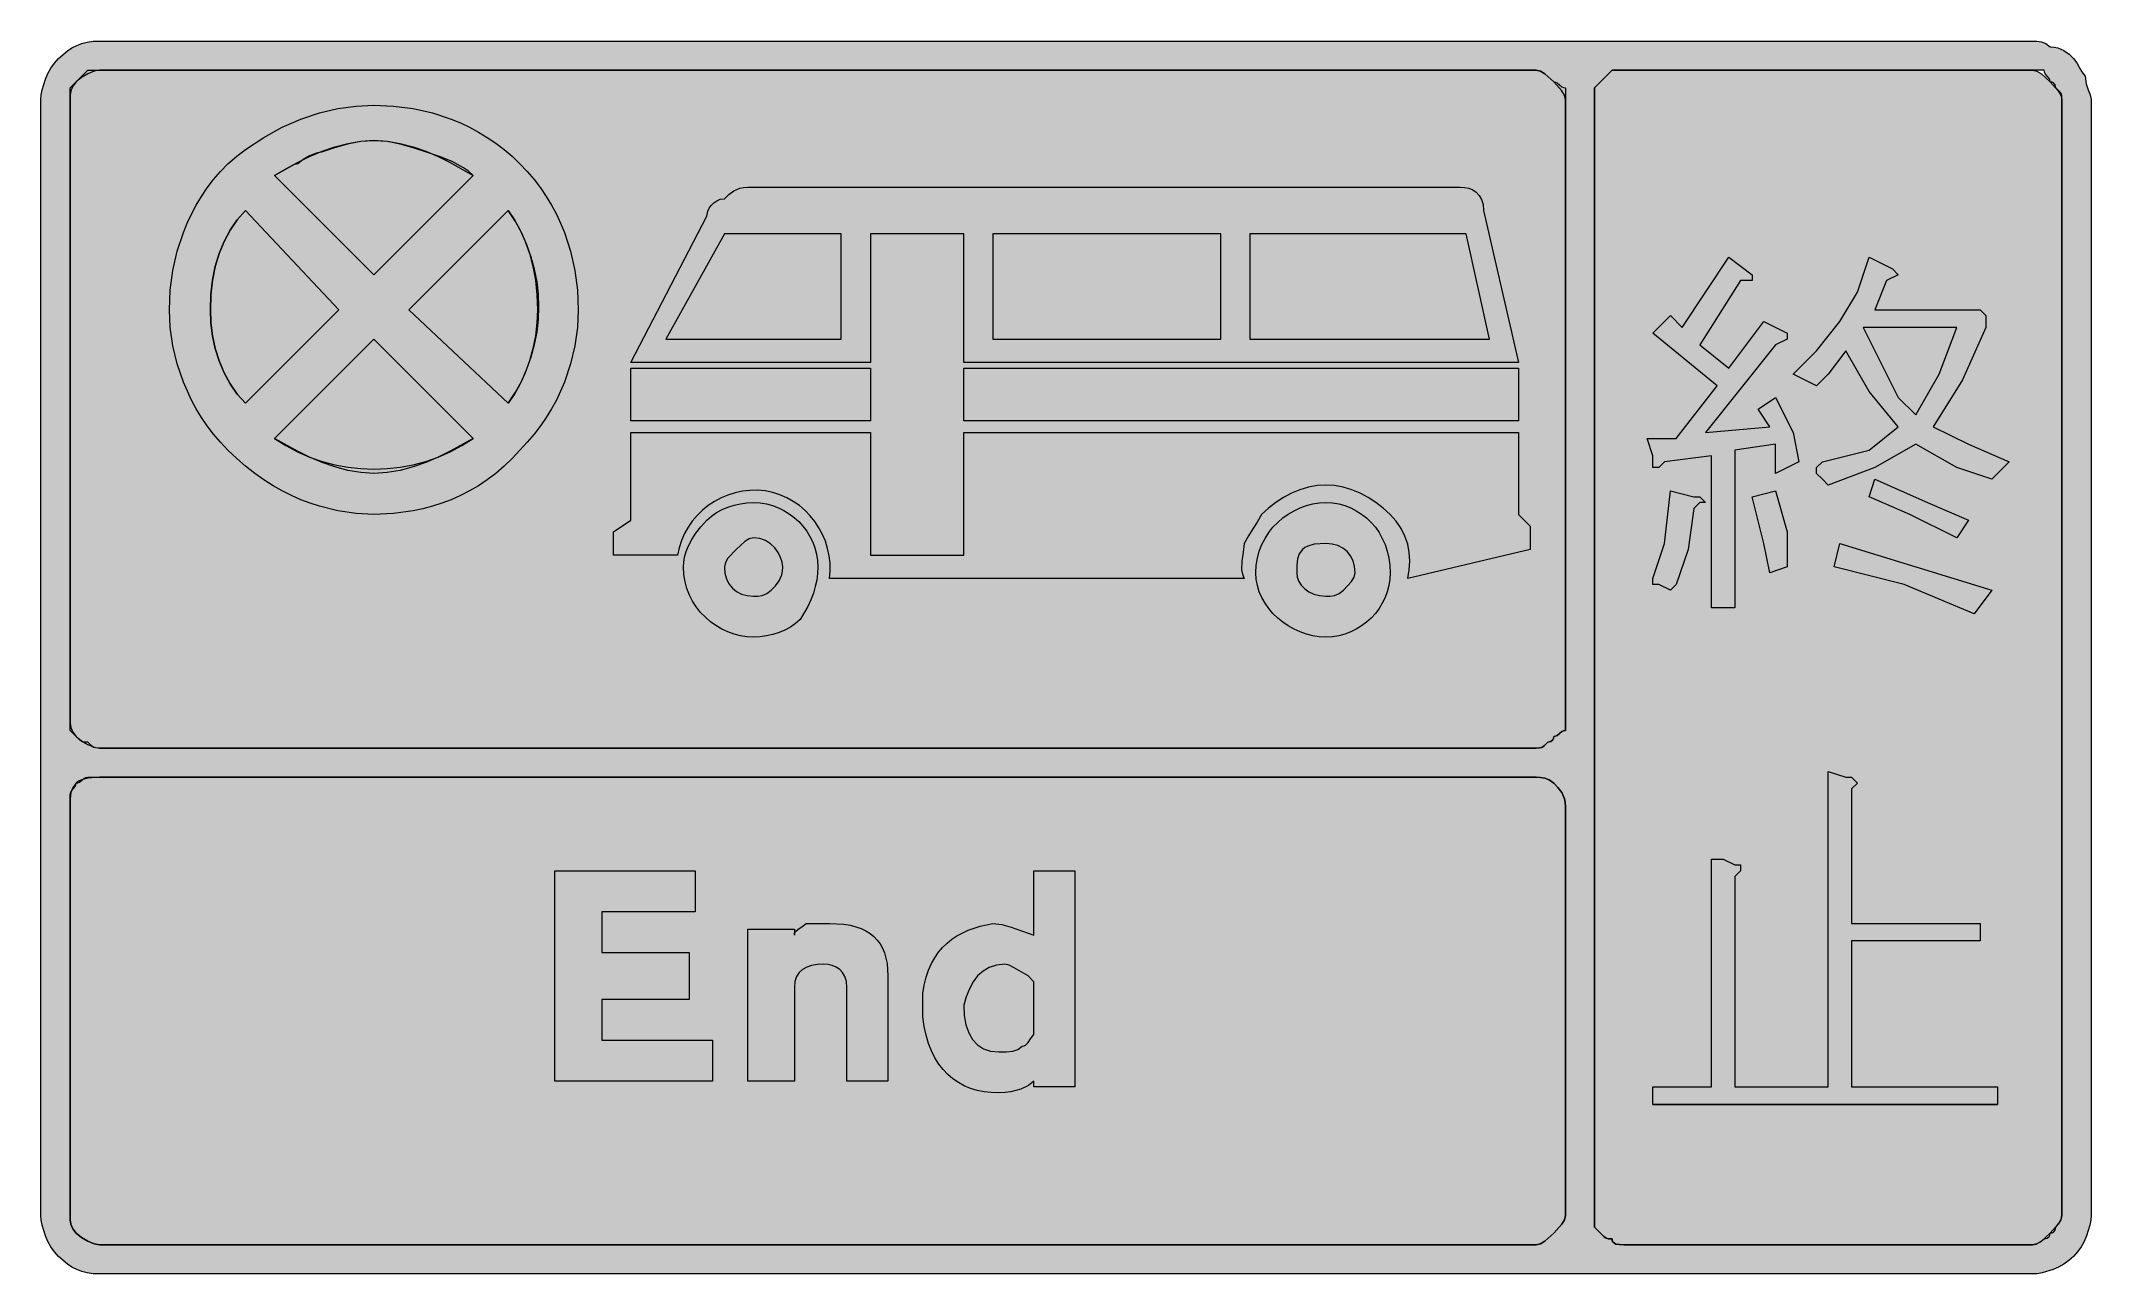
# Model space of a CAD drawing. Header units: metres. Extents: x 74 to 495, y 9 to 262.
import ezdxf

# ---------------------------------------------------------------- set-up
doc = ezdxf.new("R2010")
doc.units = ezdxf.units.M
for name, color, linetype, true_color in [('FILL_BLACK_000000', 7, 'Continuous', 0x000000), ('FILL_PINK_E1E1E1', 7, 'Continuous', 0xe1e1e1), ('FILL_WHITE_FFFFFF', 7, 'Continuous', 0xffffff), ('FILL_YELLOW_FFFF00', 7, 'Continuous', 0xffff00), ('STROKE_BLACK_000000', 7, 'Continuous', 0x000000)]:
    doc.layers.add(name, color=color, linetype=linetype, true_color=true_color)

msp = doc.modelspace()

# ---------------------------------------------------------------- hatches: boundary and pattern name
at = {"layer": 'FILL_BLACK_000000', "true_color": 0x000000}
h = msp.add_hatch(color=7, dxfattribs=at)
h.dxf.hatch_style = 1
h.paths.add_polyline_path([(81.24, 10.02), (80.25, 10.53), (79.31, 11.14), (77.49, 12.72), (76.65, 13.67), (75.92, 14.71), (75.3, 15.8), (74.79, 16.92), (74.11, 19.13), (73.95, 20.17), (73.89, 21.12), (73.89, 250.32), (73.95, 251.27), (74.11, 252.31), (74.79, 254.52), (75.3, 255.64), (75.92, 256.73), (76.65, 257.77), (77.49, 258.72), (79.31, 260.29), (80.25, 260.91), (81.24, 261.42), (82.28, 261.81), (83.4, 262.09), (84.59, 262.26), (85.89, 262.32), (483.09, 262.32), (483.99, 262.3), (484.89, 262.17), (485.79, 261.81), (486.69, 261.12), (487.54, 261.07), (488.28, 260.91), (489.54, 260.37), (490.57, 259.6), (491.49, 258.72), (492.2, 257.82), (492.69, 256.92), (493.18, 256.02), (493.89, 255.12), (494.08, 253.53), (494.49, 252.27), (494.9, 251.24), (495.09, 250.32), (495.09, 21.12), (495.03, 20.17), (494.87, 19.13), (494.19, 16.92), (493.68, 15.8), (493.06, 14.71), (492.33, 13.67), (491.49, 12.72), (490.54, 11.88), (489.5, 11.14), (488.41, 10.53), (487.29, 10.02), (485.08, 9.34), (484.04, 9.18), (483.09, 9.12), (85.89, 9.12), (84.59, 9.18), (83.4, 9.34), (82.28, 9.63), (81.24, 10.02)])
h.paths.add_polyline_path([(382.78, 117.63), (383.49, 118.32), (384.09, 118.47), (384.5, 118.83), (384.64, 119.12), (384.69, 119.52), (385.09, 119.57), (385.4, 119.71), (385.89, 120.12), (386.38, 120.53), (386.69, 120.67), (387.09, 120.72), (387.09, 123.12), (387.09, 250.32), (386.88, 251.22), (386.34, 252.12), (384.69, 253.92), (382.89, 255.57), (381.99, 256.11), (381.09, 256.32), (85.89, 256.32), (84.8, 256.11), (83.49, 255.57), (82.18, 254.8), (81.09, 253.92), (80.4, 253.02), (80.04, 252.12), (79.91, 251.22), (79.89, 250.32), (79.89, 123.12), (79.91, 122.22), (80.04, 121.32), (80.4, 120.42), (81.09, 119.52), (82.18, 118.64), (83.49, 117.87), (84.8, 117.33), (85.89, 117.12), (381.09, 117.12), (381.8, 117.14), (382.29, 117.27), (382.78, 117.63)], flags=16)
h.paths.add_polyline_path([(394.29, 17.52), (395, 16.83), (395.49, 16.47), (395.98, 16.34), (396.69, 16.32), (396.74, 15.92), (396.9, 15.63), (397.44, 15.27), (398.21, 15.14), (399.09, 15.12), (483.09, 15.12), (483.84, 15.27), (484.61, 15.63), (485.49, 16.32), (486.09, 16.47), (486.5, 16.83), (486.64, 17.12), (486.69, 17.52), (487.09, 17.57), (487.38, 17.71), (487.74, 18.12), (487.89, 18.72), (488.58, 19.6), (488.94, 20.37), (489.09, 21.12), (489.09, 250.32), (489.07, 251.03), (488.94, 251.52), (488.58, 252.01), (487.89, 252.72), (487.74, 253.32), (487.38, 253.73), (487.09, 253.87), (486.69, 253.92), (486.64, 254.32), (486.5, 254.63), (486.09, 255.12), (485.68, 255.61), (485.54, 255.92), (485.49, 256.32), (483.09, 256.32), (399.09, 256.32), (396.69, 256.32), (394.29, 253.92), (393.09, 252.72), (393.09, 250.32), (393.09, 21.12), (393.09, 18.72), (394.29, 17.52)], flags=16)
h.paths.add_polyline_path([(82.18, 110.61), (81.59, 110.32), (81.09, 109.92), (80.4, 109), (80.04, 107.97), (79.91, 106.71), (79.89, 105.12), (79.89, 21.12), (79.91, 20.22), (80.04, 19.32), (80.4, 18.42), (81.09, 17.52), (82.18, 16.64), (83.49, 15.87), (84.8, 15.33), (85.89, 15.12), (381.09, 15.12), (381.99, 15.33), (382.89, 15.87), (384.69, 17.52), (386.34, 19.32), (386.88, 20.22), (387.09, 21.12), (387.09, 105.12), (387.04, 105.97), (386.88, 106.71), (386.34, 107.97), (385.57, 109), (384.69, 109.92), (383.79, 110.61), (382.89, 110.97), (381.99, 111.1), (381.09, 111.12), (85.89, 111.12), (83.49, 110.97), (82.18, 110.61)], flags=16)
h = msp.add_hatch(color=7, dxfattribs=at)
h.dxf.hatch_style = 1
h.paths.add_polyline_path([(179.78, 188.59), (178.8, 186.79), (177.71, 185.01), (176.52, 183.27), (175.22, 181.58), (173.81, 179.92), (172.29, 178.32), (170.69, 176.59), (169.03, 175), (167.33, 173.54), (165.58, 172.21), (163.79, 171), (161.95, 169.92), (160.09, 168.96), (158.19, 168.12), (156.26, 167.39), (154.31, 166.77), (152.34, 166.25), (150.35, 165.83), (146.34, 165.29), (142.29, 165.12), (138.64, 165.29), (134.9, 165.83), (131.11, 166.77), (129.2, 167.39), (127.29, 168.12), (125.38, 168.96), (123.47, 169.92), (121.57, 171), (119.68, 172.21), (117.8, 173.54), (115.94, 175), (114.1, 176.59), (112.29, 178.32), (110.77, 179.92), (109.36, 181.58), (108.06, 183.27), (106.87, 185.01), (105.78, 186.79), (104.8, 188.59), (103.14, 192.27), (101.87, 196), (100.98, 199.75), (100.46, 203.47), (100.29, 207.12), (100.46, 211.17), (100.98, 215.18), (101.87, 219.14), (103.14, 223.02), (103.92, 224.92), (104.8, 226.78), (105.78, 228.62), (106.87, 230.41), (108.06, 232.16), (109.36, 233.86), (110.77, 235.52), (112.29, 237.12), (114.1, 238.64), (115.94, 240.05), (119.68, 242.54), (123.47, 244.61), (127.29, 246.27), (131.11, 247.54), (134.9, 248.43), (138.64, 248.95), (142.29, 249.12), (146.34, 248.95), (150.35, 248.43), (154.31, 247.54), (158.19, 246.27), (160.09, 245.49), (161.95, 244.61), (163.79, 243.63), (165.58, 242.54), (167.33, 241.35), (169.03, 240.05), (170.69, 238.64), (172.29, 237.12), (173.81, 235.52), (175.22, 233.86), (176.52, 232.16), (177.71, 230.41), (178.8, 228.62), (179.78, 226.78), (180.66, 224.92), (181.44, 223.02), (182.71, 219.14), (183.6, 215.18), (184.12, 211.17), (184.29, 207.12), (184.12, 203.47), (183.6, 199.75), (182.71, 196), (181.44, 192.27), (179.78, 188.59)])
h.paths.add_polyline_path([(110.49, 218.67), (109.7, 216), (109.14, 213.18), (108.8, 210.21), (108.69, 207.12), (108.8, 204.42), (109.14, 201.76), (109.7, 199.15), (110.49, 196.62), (111.5, 194.21), (112.74, 191.93), (114.2, 189.83), (115.89, 187.92), (135.09, 207.12), (115.89, 227.52), (114.2, 225.61), (112.74, 223.49), (111.5, 221.17), (110.49, 218.67)], flags=16)
h.paths.add_polyline_path([(173.73, 195), (174.61, 197.48), (175.3, 200), (175.8, 202.56), (176.09, 205.13), (176.19, 207.72), (176.09, 210.31), (175.8, 212.88), (175.3, 215.44), (174.61, 217.96), (173.73, 220.44), (172.65, 222.87), (171.37, 225.23), (169.89, 227.52), (149.49, 207.12), (169.89, 187.92), (171.37, 190.21), (172.65, 192.57), (173.73, 195)], flags=16)
h.paths.add_polyline_path([(129.08, 176.88), (131.64, 175.99), (134.25, 175.31), (136.91, 174.81), (139.59, 174.52), (142.29, 174.42), (144.99, 174.52), (147.67, 174.81), (150.33, 175.31), (152.94, 175.99), (155.5, 176.88), (157.98, 177.96), (160.39, 179.24), (162.69, 180.72), (142.29, 201.12), (121.89, 180.72), (124.19, 179.24), (126.6, 177.96), (129.08, 176.88)], flags=16)
h.paths.add_polyline_path([(160.68, 236.31), (158.34, 237.57), (155.77, 238.6), (153.09, 239.52), (150.39, 240.4), (147.69, 241.17), (144.99, 241.71), (142.29, 241.92), (139.59, 241.71), (136.89, 241.17), (134.19, 240.4), (131.49, 239.52), (130.4, 239.31), (129.09, 238.77), (127.78, 238), (126.69, 237.12), (125.77, 236.91), (124.74, 236.37), (121.89, 234.72), (142.29, 214.32), (162.69, 234.72), (161.74, 235.57), (160.68, 236.31)], flags=16)
h = msp.add_hatch(color=7, dxfattribs=at)
h.dxf.hatch_style = 1
h.paths.add_polyline_path([(212.1, 229.1), (212.72, 229.53), (213.45, 229.81), (214.29, 229.92), (215.21, 230.8), (216.24, 231.57), (217.5, 232.11), (218.24, 232.27), (219.09, 232.32), (365.49, 232.32), (366.39, 232.26), (367.25, 232.08), (368.06, 231.75), (368.79, 231.27), (369.4, 230.62), (369.88, 229.79), (370.18, 228.76), (370.29, 227.52), (377.49, 196.32), (263.49, 196.32), (263.49, 222.72), (244.29, 222.72), (244.29, 196.32), (195.09, 196.32), (210.69, 226.32), (210.92, 227.39), (211.2, 227.99), (211.59, 228.57), (212.1, 229.1)])
h.paths.add_polyline_path([(238.29, 201.12), (238.29, 222.72), (214.29, 222.72), (202.29, 201.12), (238.29, 201.12)], flags=16)
h.paths.add_polyline_path([(316.29, 201.12), (316.29, 222.72), (269.49, 222.72), (269.49, 201.12), (316.29, 201.12)], flags=16)
h.paths.add_polyline_path([(366.69, 222.72), (322.29, 222.72), (322.29, 201.12), (371.49, 201.12), (366.69, 222.72)], flags=16)
h = msp.add_hatch(color=7, dxfattribs=at)
h.dxf.hatch_style = 1
h.paths.add_polyline_path([(421.89, 145.92), (417.09, 145.92), (417.09, 177.12), (407.49, 175.92), (406.29, 174.72), (405.09, 174.72), (405.09, 177.12), (403.89, 180.72), (409.89, 180.72), (418.29, 191.52), (405.09, 202.32), (408.69, 205.92), (411.09, 203.52), (420.69, 217.92), (425.49, 214.32), (425.49, 213.12), (423.09, 213.12), (414.69, 199.92), (420.69, 195.12), (427.89, 204.72), (432.69, 202.32), (432.69, 201.12), (430.29, 199.92), (415.89, 181.92), (429.09, 183.12), (426.69, 186.72), (430.29, 189.12), (433.89, 181.92), (435.09, 175.92), (430.29, 173.52), (430.29, 179.52), (421.89, 178.32), (421.89, 145.92)])
h = msp.add_hatch(color=7, dxfattribs=at)
h.dxf.hatch_style = 1
h.paths.add_polyline_path([(441.09, 193.92), (438.69, 191.52), (433.89, 193.92), (438.69, 198.72), (443.49, 204.72), (447.09, 210.72), (449.49, 217.92), (454.29, 215.52), (455.49, 214.32), (453.09, 213.12), (450.69, 207.12), (472.29, 207.12), (473.49, 205.92), (473.49, 203.52), (468.69, 192.72), (462.69, 183.12), (469.89, 179.52), (478.29, 175.92), (477.09, 174.72), (474.69, 172.32), (467.49, 174.72), (459.09, 179.52), (450.69, 174.72), (441.09, 171.12), (439.89, 172.32), (438.69, 173.52), (438.69, 174.72), (439.89, 175.92), (449.49, 178.32), (455.49, 183.12), (449.49, 190.32), (444.69, 198.72), (441.09, 193.92)])
h.paths.add_polyline_path([(459.09, 185.52), (463.89, 193.92), (467.49, 203.52), (449.49, 203.52), (448.29, 203.52), (450.69, 198.72), (453.09, 193.92), (455.49, 189.12), (459.09, 185.52)], flags=16)
h = msp.add_hatch(color=7, dxfattribs=at)
h.dxf.hatch_style = 1
h.paths.add_polyline_path([(195.09, 195.12), (244.29, 195.12), (244.29, 184.32), (195.09, 184.32), (195.09, 195.12)])
h = msp.add_hatch(color=7, dxfattribs=at)
h.dxf.hatch_style = 1
h.paths.add_polyline_path([(263.49, 184.32), (263.49, 195.12), (377.49, 195.12), (377.49, 184.32), (263.49, 184.32)])
h = msp.add_hatch(color=7, dxfattribs=at)
h.dxf.hatch_style = 1
h.paths.add_polyline_path([(236.03, 153.49), (236.01, 155.06), (235.84, 156.6), (235.51, 158.11), (235.05, 159.58), (234.46, 160.99), (233.73, 162.34), (232.89, 163.62), (231.93, 164.81), (230.87, 165.91), (229.72, 166.91), (228.46, 167.78), (227.13, 168.53), (225.72, 169.15), (224.24, 169.61), (222.69, 169.92), (221.12, 170.06), (219.55, 170.04), (218.01, 169.87), (216.5, 169.54), (215.03, 169.08), (213.62, 168.49), (212.27, 167.76), (210.99, 166.92), (209.8, 165.96), (208.7, 164.9), (207.7, 163.75), (206.83, 162.49), (206.08, 161.16), (205.46, 159.75), (205, 158.27), (204.69, 156.72), (191.49, 156.72), (191.49, 161.52), (195.09, 163.92), (195.09, 181.92), (244.29, 181.92), (244.29, 156.72), (263.49, 156.72), (263.49, 181.92), (377.49, 181.92), (377.49, 165.12), (379.89, 162.72), (379.89, 157.92), (354.69, 151.92), (355.03, 153.72), (355.14, 155.5), (355.03, 157.26), (354.69, 158.97), (354.13, 160.63), (353.34, 162.21), (352.33, 163.72), (351.09, 165.12), (349.69, 166.41), (348.18, 167.58), (346.6, 168.6), (344.94, 169.47), (343.23, 170.17), (341.47, 170.69), (339.69, 171.01), (337.89, 171.12), (336.09, 171.01), (334.31, 170.69), (332.55, 170.17), (330.84, 169.47), (329.18, 168.6), (327.6, 167.58), (326.09, 166.41), (324.69, 165.12), (323.79, 163.51), (322.89, 162.12), (321.99, 160.73), (321.09, 159.12), (320.92, 157.32), (320.64, 155.52), (320.58, 153.72), (320.75, 152.82), (321.09, 151.92), (235.89, 151.92), (236.03, 153.49)])
h = msp.add_hatch(color=7, dxfattribs=at)
h.dxf.hatch_style = 1
h.paths.add_polyline_path([(408.69, 149.52), (406.29, 150.72), (405.09, 150.72), (405.09, 151.92), (407.49, 159.12), (408.69, 169.92), (413.49, 168.72), (414.69, 168.72), (415.89, 167.52), (414.69, 167.52), (413.49, 166.32), (412.29, 157.92), (409.89, 150.72), (408.69, 149.52)])
h = msp.add_hatch(color=7, dxfattribs=at)
h.dxf.hatch_style = 1
h.paths.add_polyline_path([(430.29, 169.92), (432.69, 161.52), (432.69, 154.32), (429.09, 153.12), (427.89, 159.12), (425.49, 168.72), (430.29, 169.92)])
h = msp.add_hatch(color=7, dxfattribs=at)
h.dxf.hatch_style = 1
h.paths.add_polyline_path([(449.49, 168.72), (450.69, 172.32), (461.49, 167.52), (469.89, 163.92), (467.49, 160.32), (457.89, 165.12), (449.49, 168.72)])
h = msp.add_hatch(color=7, dxfattribs=at)
h.dxf.hatch_style = 1
h.paths.add_polyline_path([(233.27, 151.62), (232.98, 150.27), (232.59, 148.92), (232.08, 147.57), (231.46, 146.22), (229.89, 143.52), (228.94, 142.68), (227.88, 141.94), (226.75, 141.33), (225.54, 140.82), (224.28, 140.43), (222.97, 140.14), (221.64, 139.98), (220.29, 139.92), (218.94, 139.99), (217.6, 140.19), (216.29, 140.53), (215, 140.99), (213.76, 141.57), (212.57, 142.26), (211.44, 143.06), (210.39, 143.97), (209.42, 144.97), (208.55, 146.07), (207.78, 147.26), (207.13, 148.53), (206.6, 149.87), (206.21, 151.29), (205.97, 152.77), (205.89, 154.32), (205.95, 155.27), (206.13, 156.33), (206.46, 157.46), (206.94, 158.67), (207.59, 159.93), (208.42, 161.24), (209.45, 162.57), (210.69, 163.92), (211.64, 164.76), (212.7, 165.49), (213.83, 166.11), (215.04, 166.62), (216.3, 167.01), (217.61, 167.29), (218.94, 167.46), (220.29, 167.52), (221.62, 167.45), (222.92, 167.25), (224.18, 166.92), (225.39, 166.47), (226.54, 165.91), (227.63, 165.24), (228.65, 164.48), (229.59, 163.62), (230.45, 162.68), (231.21, 161.66), (231.88, 160.57), (232.44, 159.42), (232.89, 158.21), (233.22, 156.95), (233.42, 155.65), (233.49, 154.32), (233.43, 152.97), (233.27, 151.62)])
h.paths.add_polyline_path([(225.86, 156.27), (225.34, 157.27), (224.64, 158.22), (223.77, 159.05), (222.75, 159.72), (221.58, 160.16), (220.29, 160.32), (219.39, 160.11), (218.49, 159.57), (216.69, 157.92), (215.04, 156.12), (214.5, 155.22), (214.29, 154.32), (214.4, 153.03), (214.72, 151.86), (215.24, 150.84), (215.94, 149.97), (216.81, 149.27), (217.83, 148.75), (219, 148.43), (220.29, 148.32), (221.19, 148.34), (222.09, 148.47), (222.99, 148.83), (223.89, 149.52), (224.77, 150.44), (225.54, 151.47), (226.08, 152.73), (226.24, 153.47), (226.29, 154.32), (226.18, 155.27), (225.86, 156.27)], flags=16)
h = msp.add_hatch(color=7, dxfattribs=at)
h.dxf.hatch_style = 1
h.paths.add_polyline_path([(350.82, 150.49), (350.49, 149.23), (350.04, 148.02), (349.48, 146.87), (348.81, 145.78), (348.05, 144.76), (347.19, 143.82), (346.25, 142.96), (345.23, 142.2), (344.14, 141.53), (342.99, 140.97), (341.78, 140.52), (340.52, 140.19), (339.22, 139.99), (337.89, 139.92), (336.54, 139.99), (335.2, 140.19), (333.89, 140.52), (332.6, 140.97), (331.36, 141.53), (330.17, 142.2), (329.04, 142.96), (327.99, 143.82), (327.02, 144.76), (326.15, 145.78), (325.38, 146.87), (324.73, 148.02), (324.2, 149.23), (323.81, 150.49), (323.57, 151.79), (323.49, 153.12), (323.57, 154.67), (323.81, 156.15), (324.2, 157.57), (324.73, 158.91), (325.38, 160.18), (326.15, 161.37), (327.02, 162.47), (327.99, 163.47), (329.04, 164.38), (330.17, 165.18), (331.36, 165.87), (332.6, 166.45), (333.89, 166.91), (335.2, 167.25), (336.54, 167.45), (337.89, 167.52), (339.22, 167.45), (340.52, 167.25), (341.78, 166.91), (342.99, 166.45), (344.14, 165.87), (345.23, 165.18), (346.25, 164.38), (347.19, 163.47), (348.05, 162.47), (348.81, 161.37), (349.48, 160.18), (350.04, 158.91), (350.49, 157.57), (350.82, 156.15), (351.02, 154.67), (351.09, 153.12), (351.02, 151.79), (350.82, 150.49)])
h.paths.add_polyline_path([(343.46, 155.58), (342.94, 156.6), (342.24, 157.47), (341.37, 158.17), (340.35, 158.69), (339.18, 159.01), (337.89, 159.12), (335.49, 158.97), (334.18, 158.61), (333.59, 158.32), (333.09, 157.92), (332.4, 157), (332.04, 155.97), (331.91, 154.71), (331.89, 153.12), (332, 152.22), (332.32, 151.36), (332.84, 150.55), (333.54, 149.82), (334.41, 149.21), (335.43, 148.73), (336.6, 148.43), (337.89, 148.32), (338.79, 148.34), (339.69, 148.47), (340.59, 148.83), (341.49, 149.52), (343.14, 151.32), (343.68, 152.22), (343.89, 153.12), (343.78, 154.41), (343.46, 155.58)], flags=16)
h = msp.add_hatch(color=7, dxfattribs=at)
h.dxf.hatch_style = 1
h.paths.add_polyline_path([(442.29, 154.32), (443.49, 159.12), (459.09, 154.32), (474.69, 149.52), (471.09, 144.72), (456.69, 150.72), (442.29, 154.32)])
h = msp.add_hatch(color=7, dxfattribs=at)
h.dxf.hatch_style = 1
h.paths.add_polyline_path([(405.09, 43.92), (405.09, 47.52), (417.09, 47.52), (417.09, 94.32), (419.49, 94.32), (421.89, 93.12), (423.09, 93.12), (423.09, 91.92), (421.89, 90.72), (421.89, 47.52), (441.09, 47.52), (441.09, 112.32), (444.69, 111.12), (445.89, 111.12), (447.09, 109.92), (445.89, 108.72), (445.89, 81.12), (472.29, 81.12), (472.29, 77.52), (445.89, 77.52), (445.89, 47.52), (475.89, 47.52), (475.89, 43.92), (405.09, 43.92)])
h = msp.add_hatch(color=7, dxfattribs=at)
h.dxf.hatch_style = 1
h.paths.add_polyline_path([(189.09, 65.52), (189.09, 57.12), (211.89, 57.12), (211.89, 48.72), (179.49, 48.72), (179.49, 91.92), (208.29, 91.92), (208.29, 83.52), (189.09, 83.52), (189.09, 75.12), (207.09, 75.12), (207.09, 65.52), (189.09, 65.52)])
h = msp.add_hatch(color=7, dxfattribs=at)
h.dxf.hatch_style = 1
h.paths.add_polyline_path([(286.29, 91.92), (286.29, 47.52), (277.89, 47.52), (277.89, 48.72), (276.77, 47.84), (275.19, 47.07), (273.16, 46.53), (271.98, 46.37), (270.69, 46.32), (269.14, 46.38), (267.66, 46.55), (266.23, 46.83), (264.88, 47.24), (263.59, 47.76), (262.38, 48.41), (261.24, 49.18), (260.19, 50.07), (259.22, 51.09), (258.34, 52.24), (257.55, 53.52), (256.85, 54.93), (256.26, 56.47), (255.76, 58.15), (255.37, 59.97), (255.09, 61.92), (255.09, 63.12), (255.09, 66.72), (255.37, 68.45), (255.76, 70.05), (256.25, 71.51), (256.83, 72.85), (257.51, 74.07), (258.28, 75.18), (259.12, 76.18), (260.04, 77.07), (261.03, 77.87), (262.09, 78.57), (264.37, 79.71), (266.85, 80.55), (269.49, 81.12), (271.31, 80.91), (273.24, 80.37), (277.89, 78.72), (277.89, 91.92), (286.29, 91.92)])
h.paths.add_polyline_path([(273.54, 54.87), (274.57, 55.23), (275.49, 55.92), (275.89, 55.97), (276.2, 56.13), (276.69, 56.67), (277.18, 57.44), (277.89, 58.32), (277.89, 66.72), (277.89, 69.12), (276.69, 70.32), (273.84, 71.97), (272.81, 72.51), (271.89, 72.72), (270.2, 72.56), (268.72, 72.08), (267.44, 71.33), (266.34, 70.32), (265.41, 69.09), (264.63, 67.66), (264, 66.06), (263.49, 64.32), (263.6, 62.18), (263.94, 60.29), (264.5, 58.65), (265.29, 57.27), (266.3, 56.18), (267.54, 55.38), (269, 54.89), (270.69, 54.72), (272.28, 54.74), (273.54, 54.87)], flags=16)
h = msp.add_hatch(color=7, dxfattribs=at)
h.dxf.hatch_style = 1
h.paths.add_polyline_path([(233.4, 72.66), (232.23, 72.48), (231.21, 72.15), (230.34, 71.67), (229.64, 71.02), (229.12, 70.19), (228.8, 69.16), (228.69, 67.92), (228.69, 48.72), (219.09, 48.72), (219.09, 79.92), (228.69, 79.92), (228.69, 78.72), (228.74, 79.12), (228.9, 79.43), (229.44, 79.92), (230.21, 80.41), (231.09, 81.12), (235.89, 81.12), (238.82, 80.95), (240.12, 80.74), (241.31, 80.44), (242.4, 80.07), (243.38, 79.6), (244.26, 79.05), (245.04, 78.42), (245.72, 77.7), (246.31, 76.9), (246.8, 76.02), (247.2, 75.04), (247.5, 73.99), (247.72, 72.85), (247.89, 70.32), (247.89, 48.72), (239.49, 48.72), (239.49, 66.72), (239.49, 67.92), (239.38, 69.16), (239.08, 70.19), (238.6, 71.02), (237.99, 71.67), (237.26, 72.15), (236.45, 72.48), (235.59, 72.66), (234.69, 72.72), (233.4, 72.66)])
at = {"layer": 'FILL_PINK_E1E1E1', "true_color": 0xe1e1e1}
h = msp.add_hatch(color=7, dxfattribs=at)
h.dxf.hatch_style = 1
h.paths.add_polyline_path([(121.89, 234.72), (126.6, 237.36), (129.08, 238.58), (131.64, 239.67), (134.25, 240.59), (136.91, 241.3), (139.59, 241.76), (142.29, 241.92), (144.99, 241.76), (147.67, 241.3), (150.33, 240.59), (152.94, 239.67), (155.5, 238.58), (157.98, 237.36), (162.69, 234.72), (142.29, 214.32), (121.89, 234.72)])
h = msp.add_hatch(color=7, dxfattribs=at)
h.dxf.hatch_style = 1
h.paths.add_polyline_path([(115.89, 187.92), (114.2, 189.83), (112.74, 191.93), (111.5, 194.21), (110.49, 196.62), (109.7, 199.15), (109.14, 201.76), (108.8, 204.42), (108.69, 207.12), (108.8, 210.21), (109.14, 213.18), (109.7, 216), (110.49, 218.67), (111.5, 221.17), (112.74, 223.49), (114.2, 225.61), (115.89, 227.52), (135.09, 207.12), (115.89, 187.92)])
h = msp.add_hatch(color=7, dxfattribs=at)
h.dxf.hatch_style = 1
h.paths.add_polyline_path([(169.89, 227.52), (171.18, 225.61), (172.35, 223.49), (173.37, 221.17), (174.24, 218.67), (174.94, 216), (175.46, 213.18), (175.78, 210.21), (175.89, 207.12), (175.78, 204.42), (175.46, 201.76), (174.94, 199.15), (174.24, 196.62), (173.37, 194.21), (172.35, 191.93), (171.18, 189.83), (169.89, 187.92), (149.49, 207.12), (169.89, 227.52)])
h = msp.add_hatch(color=7, dxfattribs=at)
h.dxf.hatch_style = 1
h.paths.add_polyline_path([(162.69, 180.72), (157.98, 178.08), (155.5, 176.86), (152.94, 175.77), (150.33, 174.85), (147.67, 174.14), (144.99, 173.68), (142.29, 173.52), (139.59, 173.68), (136.91, 174.14), (134.25, 174.85), (131.64, 175.77), (129.08, 176.86), (126.6, 178.08), (121.89, 180.72), (142.29, 201.12), (162.69, 180.72)])
at = {"layer": 'FILL_WHITE_FFFFFF', "true_color": 0xffffff}
h = msp.add_hatch(color=7, dxfattribs=at)
h.dxf.hatch_style = 1
h.paths.add_polyline_path([(483.09, 256.32), (483.99, 256.11), (484.89, 255.57), (486.69, 253.92), (488.34, 252.12), (488.88, 251.22), (489.09, 250.32), (489.09, 21.12), (488.88, 20.22), (488.34, 19.32), (486.69, 17.52), (484.89, 15.87), (483.99, 15.33), (483.09, 15.12), (399.09, 15.12), (398.21, 15.14), (397.44, 15.27), (396.9, 15.63), (396.74, 15.92), (396.69, 16.32), (395.98, 16.34), (395.49, 16.47), (395, 16.83), (394.29, 17.52), (393.09, 18.72), (393.09, 21.12), (393.09, 250.32), (393.09, 252.72), (394.29, 253.92), (396.69, 256.32), (399.09, 256.32), (483.09, 256.32)])
h = msp.add_hatch(color=7, dxfattribs=at)
h.dxf.hatch_style = 1
h.paths.add_polyline_path([(79.89, 105.12), (79.89, 107.52), (79.94, 107.92), (80.08, 108.23), (80.49, 108.72), (80.9, 109.21), (81.04, 109.52), (81.09, 109.92), (81.49, 109.97), (81.8, 110.11), (82.29, 110.52), (82.78, 110.93), (83.09, 111.07), (83.49, 111.12), (85.89, 111.12), (381.09, 111.12), (381.99, 111.1), (382.89, 110.97), (383.79, 110.61), (384.69, 109.92), (385.57, 109), (386.34, 107.97), (386.88, 106.71), (387.04, 105.97), (387.09, 105.12), (387.09, 21.12), (386.88, 20.22), (386.34, 19.32), (384.69, 17.52), (382.89, 15.87), (381.99, 15.33), (381.09, 15.12), (85.89, 15.12), (84.8, 15.33), (83.49, 15.87), (82.18, 16.64), (81.09, 17.52), (80.4, 18.42), (80.04, 19.32), (79.91, 20.22), (79.89, 21.12), (79.89, 105.12)])
at = {"layer": 'FILL_YELLOW_FFFF00', "true_color": 0xffff00}
h = msp.add_hatch(color=7, dxfattribs=at)
h.dxf.hatch_style = 1
h.paths.add_polyline_path([(381.99, 256.11), (382.89, 255.57), (384.69, 253.92), (385.09, 253.87), (385.4, 253.73), (385.89, 253.32), (386.38, 252.91), (386.69, 252.77), (387.09, 252.72), (387.09, 250.32), (387.09, 123.12), (387.09, 120.72), (386.69, 120.67), (386.38, 120.53), (385.89, 120.12), (385.4, 119.71), (385.09, 119.57), (384.69, 119.52), (384.64, 119.12), (384.5, 118.83), (384.09, 118.47), (383.49, 118.32), (382.78, 117.63), (382.29, 117.27), (381.8, 117.14), (381.09, 117.12), (85.89, 117.12), (85.18, 117.14), (84.69, 117.27), (84.2, 117.63), (83.49, 118.32), (82.78, 118.34), (82.29, 118.47), (81.8, 118.83), (81.09, 119.52), (79.89, 120.72), (79.89, 123.12), (79.89, 250.32), (79.89, 252.72), (81.09, 253.92), (83.49, 256.32), (85.89, 256.32), (381.09, 256.32), (381.99, 256.11)])

# ---------------------------------------------------------------- linework, layer by layer
at = {"layer": 'FILL_BLACK_000000', "lineweight": 0, "true_color": 0x000000}
for points in [[(81.24, 10.02), (80.25, 10.53), (79.31, 11.14), (77.49, 12.72), (76.65, 13.67), (75.92, 14.71), (75.3, 15.8), (74.79, 16.92), (74.11, 19.13), (73.95, 20.17), (73.89, 21.12), (73.89, 250.32), (73.95, 251.27), (74.11, 252.31), (74.79, 254.52), (75.3, 255.64), (75.92, 256.73), (76.65, 257.77), (77.49, 258.72), (79.31, 260.29), (80.25, 260.91), (81.24, 261.42), (82.28, 261.81), (83.4, 262.09), (84.59, 262.26), (85.89, 262.32), (483.09, 262.32), (483.99, 262.3), (484.89, 262.17), (485.79, 261.81), (486.69, 261.12), (487.54, 261.07), (488.28, 260.91), (489.54, 260.37), (490.57, 259.6), (491.49, 258.72), (492.2, 257.82), (492.69, 256.92), (493.18, 256.02), (493.89, 255.12), (494.08, 253.53), (494.49, 252.27), (494.9, 251.24), (495.09, 250.32), (495.09, 21.12), (495.03, 20.17), (494.87, 19.13), (494.19, 16.92), (493.68, 15.8), (493.06, 14.71), (492.33, 13.67), (491.49, 12.72), (490.54, 11.88), (489.5, 11.14), (488.41, 10.53), (487.29, 10.02), (485.08, 9.34), (484.04, 9.18), (483.09, 9.12), (85.89, 9.12), (84.59, 9.18), (83.4, 9.34), (82.28, 9.63)], [(382.78, 117.63), (383.49, 118.32), (384.09, 118.47), (384.5, 118.83), (384.64, 119.12), (384.69, 119.52), (385.09, 119.57), (385.4, 119.71), (385.89, 120.12), (386.38, 120.53), (386.69, 120.67), (387.09, 120.72), (387.09, 123.12), (387.09, 250.32), (386.88, 251.22), (386.34, 252.12), (384.69, 253.92), (382.89, 255.57), (381.99, 256.11), (381.09, 256.32), (85.89, 256.32), (84.8, 256.11), (83.49, 255.57), (82.18, 254.8), (81.09, 253.92), (80.4, 253.02), (80.04, 252.12), (79.91, 251.22), (79.89, 250.32), (79.89, 123.12), (79.91, 122.22), (80.04, 121.32), (80.4, 120.42), (81.09, 119.52), (82.18, 118.64), (83.49, 117.87), (84.8, 117.33), (85.89, 117.12), (381.09, 117.12), (381.8, 117.14), (382.29, 117.27)], [(394.29, 17.52), (395, 16.83), (395.49, 16.47), (395.98, 16.34), (396.69, 16.32), (396.74, 15.92), (396.9, 15.63), (397.44, 15.27), (398.21, 15.14), (399.09, 15.12), (483.09, 15.12), (483.84, 15.27), (484.61, 15.63), (485.49, 16.32), (486.09, 16.47), (486.5, 16.83), (486.64, 17.12), (486.69, 17.52), (487.09, 17.57), (487.38, 17.71), (487.74, 18.12), (487.89, 18.72), (488.58, 19.6), (488.94, 20.37), (489.09, 21.12), (489.09, 250.32), (489.07, 251.03), (488.94, 251.52), (488.58, 252.01), (487.89, 252.72), (487.74, 253.32), (487.38, 253.73), (487.09, 253.87), (486.69, 253.92), (486.64, 254.32), (486.5, 254.63), (486.09, 255.12), (485.68, 255.61), (485.54, 255.92), (485.49, 256.32), (483.09, 256.32), (399.09, 256.32), (396.69, 256.32), (394.29, 253.92), (393.09, 252.72), (393.09, 250.32), (393.09, 21.12), (393.09, 18.72)], [(179.78, 188.59), (178.8, 186.79), (177.71, 185.01), (176.52, 183.27), (175.22, 181.58), (173.81, 179.92), (172.29, 178.32), (170.69, 176.59), (169.03, 175), (167.33, 173.54), (165.58, 172.21), (163.79, 171), (161.95, 169.92), (160.09, 168.96), (158.19, 168.12), (156.26, 167.39), (154.31, 166.77), (152.34, 166.25), (150.35, 165.83), (146.34, 165.29), (142.29, 165.12), (138.64, 165.29), (134.9, 165.83), (131.11, 166.77), (129.2, 167.39), (127.29, 168.12), (125.38, 168.96), (123.47, 169.92), (121.57, 171), (119.68, 172.21), (117.8, 173.54), (115.94, 175), (114.1, 176.59), (112.29, 178.32), (110.77, 179.92), (109.36, 181.58), (108.06, 183.27), (106.87, 185.01), (105.78, 186.79), (104.8, 188.59), (103.14, 192.27), (101.87, 196), (100.98, 199.75), (100.46, 203.47), (100.29, 207.12), (100.46, 211.17), (100.98, 215.18), (101.87, 219.14), (103.14, 223.02), (103.92, 224.92), (104.8, 226.78), (105.78, 228.62), (106.87, 230.41), (108.06, 232.16), (109.36, 233.86), (110.77, 235.52), (112.29, 237.12), (114.1, 238.64), (115.94, 240.05), (119.68, 242.54), (123.47, 244.61), (127.29, 246.27), (131.11, 247.54), (134.9, 248.43), (138.64, 248.95), (142.29, 249.12), (146.34, 248.95), (150.35, 248.43), (154.31, 247.54), (158.19, 246.27), (160.09, 245.49), (161.95, 244.61), (163.79, 243.63), (165.58, 242.54), (167.33, 241.35), (169.03, 240.05), (170.69, 238.64), (172.29, 237.12), (173.81, 235.52), (175.22, 233.86), (176.52, 232.16), (177.71, 230.41), (178.8, 228.62), (179.78, 226.78), (180.66, 224.92), (181.44, 223.02), (182.71, 219.14), (183.6, 215.18), (184.12, 211.17), (184.29, 207.12), (184.12, 203.47), (183.6, 199.75), (182.71, 196), (181.44, 192.27)], [(160.68, 236.31), (158.34, 237.57), (155.77, 238.6), (153.09, 239.52), (150.39, 240.4), (147.69, 241.17), (144.99, 241.71), (142.29, 241.92), (139.59, 241.71), (136.89, 241.17), (134.19, 240.4), (131.49, 239.52), (130.4, 239.31), (129.09, 238.77), (127.78, 238), (126.69, 237.12), (125.77, 236.91), (124.74, 236.37), (121.89, 234.72), (142.29, 214.32), (162.69, 234.72), (161.74, 235.57)], [(212.1, 229.1), (212.72, 229.53), (213.45, 229.81), (214.29, 229.92), (215.21, 230.8), (216.24, 231.57), (217.5, 232.11), (218.24, 232.27), (219.09, 232.32), (365.49, 232.32), (366.39, 232.26), (367.25, 232.08), (368.06, 231.75), (368.79, 231.27), (369.4, 230.62), (369.88, 229.79), (370.18, 228.76), (370.29, 227.52), (377.49, 196.32), (263.49, 196.32), (263.49, 222.72), (244.29, 222.72), (244.29, 196.32), (195.09, 196.32), (210.69, 226.32), (210.92, 227.39), (211.2, 227.99), (211.59, 228.57)], [(110.49, 218.67), (109.7, 216), (109.14, 213.18), (108.8, 210.21), (108.69, 207.12), (108.8, 204.42), (109.14, 201.76), (109.7, 199.15), (110.49, 196.62), (111.5, 194.21), (112.74, 191.93), (114.2, 189.83), (115.89, 187.92), (135.09, 207.12), (115.89, 227.52), (114.2, 225.61), (112.74, 223.49), (111.5, 221.17)], [(173.73, 195), (174.61, 197.48), (175.3, 200), (175.8, 202.56), (176.09, 205.13), (176.19, 207.72), (176.09, 210.31), (175.8, 212.88), (175.3, 215.44), (174.61, 217.96), (173.73, 220.44), (172.65, 222.87), (171.37, 225.23), (169.89, 227.52), (149.49, 207.12), (169.89, 187.92), (171.37, 190.21), (172.65, 192.57)], [(238.29, 201.12), (238.29, 222.72), (214.29, 222.72), (202.29, 201.12)], [(316.29, 201.12), (316.29, 222.72), (269.49, 222.72), (269.49, 201.12)], [(366.69, 222.72), (322.29, 222.72), (322.29, 201.12), (371.49, 201.12)], [(421.89, 145.92), (417.09, 145.92), (417.09, 177.12), (407.49, 175.92), (406.29, 174.72), (405.09, 174.72), (405.09, 177.12), (403.89, 180.72), (409.89, 180.72), (418.29, 191.52), (405.09, 202.32), (408.69, 205.92), (411.09, 203.52), (420.69, 217.92), (425.49, 214.32), (425.49, 213.12), (423.09, 213.12), (414.69, 199.92), (420.69, 195.12), (427.89, 204.72), (432.69, 202.32), (432.69, 201.12), (430.29, 199.92), (415.89, 181.92), (429.09, 183.12), (426.69, 186.72), (430.29, 189.12), (433.89, 181.92), (435.09, 175.92), (430.29, 173.52), (430.29, 179.52), (421.89, 178.32)], [(441.09, 193.92), (438.69, 191.52), (433.89, 193.92), (438.69, 198.72), (443.49, 204.72), (447.09, 210.72), (449.49, 217.92), (454.29, 215.52), (455.49, 214.32), (453.09, 213.12), (450.69, 207.12), (472.29, 207.12), (473.49, 205.92), (473.49, 203.52), (468.69, 192.72), (462.69, 183.12), (469.89, 179.52), (478.29, 175.92), (477.09, 174.72), (474.69, 172.32), (467.49, 174.72), (459.09, 179.52), (450.69, 174.72), (441.09, 171.12), (439.89, 172.32), (438.69, 173.52), (438.69, 174.72), (439.89, 175.92), (449.49, 178.32), (455.49, 183.12), (449.49, 190.32), (444.69, 198.72)], [(459.09, 185.52), (463.89, 193.92), (467.49, 203.52), (449.49, 203.52), (448.29, 203.52), (450.69, 198.72), (453.09, 193.92), (455.49, 189.12)], [(129.08, 176.88), (131.64, 175.99), (134.25, 175.31), (136.91, 174.81), (139.59, 174.52), (142.29, 174.42), (144.99, 174.52), (147.67, 174.81), (150.33, 175.31), (152.94, 175.99), (155.5, 176.88), (157.98, 177.96), (160.39, 179.24), (162.69, 180.72), (142.29, 201.12), (121.89, 180.72), (124.19, 179.24), (126.6, 177.96)], [(195.09, 195.12), (244.29, 195.12), (244.29, 184.32), (195.09, 184.32)], [(263.49, 184.32), (263.49, 195.12), (377.49, 195.12), (377.49, 184.32)], [(236.03, 153.49), (236.01, 155.06), (235.84, 156.6), (235.51, 158.11), (235.05, 159.58), (234.46, 160.99), (233.73, 162.34), (232.89, 163.62), (231.93, 164.81), (230.87, 165.91), (229.72, 166.91), (228.46, 167.78), (227.13, 168.53), (225.72, 169.15), (224.24, 169.61), (222.69, 169.92), (221.12, 170.06), (219.55, 170.04), (218.01, 169.87), (216.5, 169.54), (215.03, 169.08), (213.62, 168.49), (212.27, 167.76), (210.99, 166.92), (209.8, 165.96), (208.7, 164.9), (207.7, 163.75), (206.83, 162.49), (206.08, 161.16), (205.46, 159.75), (205, 158.27), (204.69, 156.72), (191.49, 156.72), (191.49, 161.52), (195.09, 163.92), (195.09, 181.92), (244.29, 181.92), (244.29, 156.72), (263.49, 156.72), (263.49, 181.92), (377.49, 181.92), (377.49, 165.12), (379.89, 162.72), (379.89, 157.92), (354.69, 151.92), (355.03, 153.72), (355.14, 155.5), (355.03, 157.26), (354.69, 158.97), (354.13, 160.63), (353.34, 162.21), (352.33, 163.72), (351.09, 165.12), (349.69, 166.41), (348.18, 167.58), (346.6, 168.6), (344.94, 169.47), (343.23, 170.17), (341.47, 170.69), (339.69, 171.01), (337.89, 171.12), (336.09, 171.01), (334.31, 170.69), (332.55, 170.17), (330.84, 169.47), (329.18, 168.6), (327.6, 167.58), (326.09, 166.41), (324.69, 165.12), (323.79, 163.51), (322.89, 162.12), (321.99, 160.73), (321.09, 159.12), (320.92, 157.32), (320.64, 155.52), (320.58, 153.72), (320.75, 152.82), (321.09, 151.92), (235.89, 151.92)], [(408.69, 149.52), (406.29, 150.72), (405.09, 150.72), (405.09, 151.92), (407.49, 159.12), (408.69, 169.92), (413.49, 168.72), (414.69, 168.72), (415.89, 167.52), (414.69, 167.52), (413.49, 166.32), (412.29, 157.92), (409.89, 150.72)], [(430.29, 169.92), (432.69, 161.52), (432.69, 154.32), (429.09, 153.12), (427.89, 159.12), (425.49, 168.72)], [(449.49, 168.72), (450.69, 172.32), (461.49, 167.52), (469.89, 163.92), (467.49, 160.32), (457.89, 165.12)], [(233.27, 151.62), (232.98, 150.27), (232.59, 148.92), (232.08, 147.57), (231.46, 146.22), (229.89, 143.52), (228.94, 142.68), (227.88, 141.94), (226.75, 141.33), (225.54, 140.82), (224.28, 140.43), (222.97, 140.14), (221.64, 139.98), (220.29, 139.92), (218.94, 139.99), (217.6, 140.19), (216.29, 140.53), (215, 140.99), (213.76, 141.57), (212.57, 142.26), (211.44, 143.06), (210.39, 143.97), (209.42, 144.97), (208.55, 146.07), (207.78, 147.26), (207.13, 148.53), (206.6, 149.87), (206.21, 151.29), (205.97, 152.77), (205.89, 154.32), (205.95, 155.27), (206.13, 156.33), (206.46, 157.46), (206.94, 158.67), (207.59, 159.93), (208.42, 161.24), (209.45, 162.57), (210.69, 163.92), (211.64, 164.76), (212.7, 165.49), (213.83, 166.11), (215.04, 166.62), (216.3, 167.01), (217.61, 167.29), (218.94, 167.46), (220.29, 167.52), (221.62, 167.45), (222.92, 167.25), (224.18, 166.92), (225.39, 166.47), (226.54, 165.91), (227.63, 165.24), (228.65, 164.48), (229.59, 163.62), (230.45, 162.68), (231.21, 161.66), (231.88, 160.57), (232.44, 159.42), (232.89, 158.21), (233.22, 156.95), (233.42, 155.65), (233.49, 154.32), (233.43, 152.97)], [(350.82, 150.49), (350.49, 149.23), (350.04, 148.02), (349.48, 146.87), (348.81, 145.78), (348.05, 144.76), (347.19, 143.82), (346.25, 142.96), (345.23, 142.2), (344.14, 141.53), (342.99, 140.97), (341.78, 140.52), (340.52, 140.19), (339.22, 139.99), (337.89, 139.92), (336.54, 139.99), (335.2, 140.19), (333.89, 140.52), (332.6, 140.97), (331.36, 141.53), (330.17, 142.2), (329.04, 142.96), (327.99, 143.82), (327.02, 144.76), (326.15, 145.78), (325.38, 146.87), (324.73, 148.02), (324.2, 149.23), (323.81, 150.49), (323.57, 151.79), (323.49, 153.12), (323.57, 154.67), (323.81, 156.15), (324.2, 157.57), (324.73, 158.91), (325.38, 160.18), (326.15, 161.37), (327.02, 162.47), (327.99, 163.47), (329.04, 164.38), (330.17, 165.18), (331.36, 165.87), (332.6, 166.45), (333.89, 166.91), (335.2, 167.25), (336.54, 167.45), (337.89, 167.52), (339.22, 167.45), (340.52, 167.25), (341.78, 166.91), (342.99, 166.45), (344.14, 165.87), (345.23, 165.18), (346.25, 164.38), (347.19, 163.47), (348.05, 162.47), (348.81, 161.37), (349.48, 160.18), (350.04, 158.91), (350.49, 157.57), (350.82, 156.15), (351.02, 154.67), (351.09, 153.12), (351.02, 151.79)], [(225.86, 156.27), (225.34, 157.27), (224.64, 158.22), (223.77, 159.05), (222.75, 159.72), (221.58, 160.16), (220.29, 160.32), (219.39, 160.11), (218.49, 159.57), (216.69, 157.92), (215.04, 156.12), (214.5, 155.22), (214.29, 154.32), (214.4, 153.03), (214.72, 151.86), (215.24, 150.84), (215.94, 149.97), (216.81, 149.27), (217.83, 148.75), (219, 148.43), (220.29, 148.32), (221.19, 148.34), (222.09, 148.47), (222.99, 148.83), (223.89, 149.52), (224.77, 150.44), (225.54, 151.47), (226.08, 152.73), (226.24, 153.47), (226.29, 154.32), (226.18, 155.27)], [(343.46, 155.58), (342.94, 156.6), (342.24, 157.47), (341.37, 158.17), (340.35, 158.69), (339.18, 159.01), (337.89, 159.12), (335.49, 158.97), (334.18, 158.61), (333.59, 158.32), (333.09, 157.92), (332.4, 157), (332.04, 155.97), (331.91, 154.71), (331.89, 153.12), (332, 152.22), (332.32, 151.36), (332.84, 150.55), (333.54, 149.82), (334.41, 149.21), (335.43, 148.73), (336.6, 148.43), (337.89, 148.32), (338.79, 148.34), (339.69, 148.47), (340.59, 148.83), (341.49, 149.52), (343.14, 151.32), (343.68, 152.22), (343.89, 153.12), (343.78, 154.41)], [(442.29, 154.32), (443.49, 159.12), (459.09, 154.32), (474.69, 149.52), (471.09, 144.72), (456.69, 150.72)], [(82.18, 110.61), (81.59, 110.32), (81.09, 109.92), (80.4, 109), (80.04, 107.97), (79.91, 106.71), (79.89, 105.12), (79.89, 21.12), (79.91, 20.22), (80.04, 19.32), (80.4, 18.42), (81.09, 17.52), (82.18, 16.64), (83.49, 15.87), (84.8, 15.33), (85.89, 15.12), (381.09, 15.12), (381.99, 15.33), (382.89, 15.87), (384.69, 17.52), (386.34, 19.32), (386.88, 20.22), (387.09, 21.12), (387.09, 105.12), (387.04, 105.97), (386.88, 106.71), (386.34, 107.97), (385.57, 109), (384.69, 109.92), (383.79, 110.61), (382.89, 110.97), (381.99, 111.1), (381.09, 111.12), (85.89, 111.12), (83.49, 110.97)], [(405.09, 43.92), (405.09, 47.52), (417.09, 47.52), (417.09, 94.32), (419.49, 94.32), (421.89, 93.12), (423.09, 93.12), (423.09, 91.92), (421.89, 90.72), (421.89, 47.52), (441.09, 47.52), (441.09, 112.32), (444.69, 111.12), (445.89, 111.12), (447.09, 109.92), (445.89, 108.72), (445.89, 81.12), (472.29, 81.12), (472.29, 77.52), (445.89, 77.52), (445.89, 47.52), (475.89, 47.52), (475.89, 43.92)], [(189.09, 65.52), (189.09, 57.12), (211.89, 57.12), (211.89, 48.72), (179.49, 48.72), (179.49, 91.92), (208.29, 91.92), (208.29, 83.52), (189.09, 83.52), (189.09, 75.12), (207.09, 75.12), (207.09, 65.52)], [(286.29, 91.92), (286.29, 47.52), (277.89, 47.52), (277.89, 48.72), (276.77, 47.84), (275.19, 47.07), (273.16, 46.53), (271.98, 46.37), (270.69, 46.32), (269.14, 46.38), (267.66, 46.55), (266.23, 46.83), (264.88, 47.24), (263.59, 47.76), (262.38, 48.41), (261.24, 49.18), (260.19, 50.07), (259.22, 51.09), (258.34, 52.24), (257.55, 53.52), (256.85, 54.93), (256.26, 56.47), (255.76, 58.15), (255.37, 59.97), (255.09, 61.92), (255.09, 63.12), (255.09, 66.72), (255.37, 68.45), (255.76, 70.05), (256.25, 71.51), (256.83, 72.85), (257.51, 74.07), (258.28, 75.18), (259.12, 76.18), (260.04, 77.07), (261.03, 77.87), (262.09, 78.57), (264.37, 79.71), (266.85, 80.55), (269.49, 81.12), (271.31, 80.91), (273.24, 80.37), (277.89, 78.72), (277.89, 91.92)], [(233.4, 72.66), (232.23, 72.48), (231.21, 72.15), (230.34, 71.67), (229.64, 71.02), (229.12, 70.19), (228.8, 69.16), (228.69, 67.92), (228.69, 48.72), (219.09, 48.72), (219.09, 79.92), (228.69, 79.92), (228.69, 78.72), (228.74, 79.12), (228.9, 79.43), (229.44, 79.92), (230.21, 80.41), (231.09, 81.12), (235.89, 81.12), (238.82, 80.95), (240.12, 80.74), (241.31, 80.44), (242.4, 80.07), (243.38, 79.6), (244.26, 79.05), (245.04, 78.42), (245.72, 77.7), (246.31, 76.9), (246.8, 76.02), (247.2, 75.04), (247.5, 73.99), (247.72, 72.85), (247.89, 70.32), (247.89, 48.72), (239.49, 48.72), (239.49, 66.72), (239.49, 67.92), (239.38, 69.16), (239.08, 70.19), (238.6, 71.02), (237.99, 71.67), (237.26, 72.15), (236.45, 72.48), (235.59, 72.66), (234.69, 72.72)], [(273.54, 54.87), (274.57, 55.23), (275.49, 55.92), (275.89, 55.97), (276.2, 56.13), (276.69, 56.67), (277.18, 57.44), (277.89, 58.32), (277.89, 66.72), (277.89, 69.12), (276.69, 70.32), (273.84, 71.97), (272.81, 72.51), (271.89, 72.72), (270.2, 72.56), (268.72, 72.08), (267.44, 71.33), (266.34, 70.32), (265.41, 69.09), (264.63, 67.66), (264, 66.06), (263.49, 64.32), (263.6, 62.18), (263.94, 60.29), (264.5, 58.65), (265.29, 57.27), (266.3, 56.18), (267.54, 55.38), (269, 54.89), (270.69, 54.72), (272.28, 54.74)]]:
    msp.add_lwpolyline(points, close=True, dxfattribs=at)
at = {"layer": 'FILL_PINK_E1E1E1', "lineweight": 0, "true_color": 0xe1e1e1}
for points in [[(121.89, 234.72), (126.6, 237.36), (129.08, 238.58), (131.64, 239.67), (134.25, 240.59), (136.91, 241.3), (139.59, 241.76), (142.29, 241.92), (144.99, 241.76), (147.67, 241.3), (150.33, 240.59), (152.94, 239.67), (155.5, 238.58), (157.98, 237.36), (162.69, 234.72), (142.29, 214.32)], [(115.89, 187.92), (114.2, 189.83), (112.74, 191.93), (111.5, 194.21), (110.49, 196.62), (109.7, 199.15), (109.14, 201.76), (108.8, 204.42), (108.69, 207.12), (108.8, 210.21), (109.14, 213.18), (109.7, 216), (110.49, 218.67), (111.5, 221.17), (112.74, 223.49), (114.2, 225.61), (115.89, 227.52), (135.09, 207.12)], [(169.89, 227.52), (171.18, 225.61), (172.35, 223.49), (173.37, 221.17), (174.24, 218.67), (174.94, 216), (175.46, 213.18), (175.78, 210.21), (175.89, 207.12), (175.78, 204.42), (175.46, 201.76), (174.94, 199.15), (174.24, 196.62), (173.37, 194.21), (172.35, 191.93), (171.18, 189.83), (169.89, 187.92), (149.49, 207.12)], [(162.69, 180.72), (157.98, 178.08), (155.5, 176.86), (152.94, 175.77), (150.33, 174.85), (147.67, 174.14), (144.99, 173.68), (142.29, 173.52), (139.59, 173.68), (136.91, 174.14), (134.25, 174.85), (131.64, 175.77), (129.08, 176.86), (126.6, 178.08), (121.89, 180.72), (142.29, 201.12)]]:
    msp.add_lwpolyline(points, close=True, dxfattribs=at)
at = {"layer": 'FILL_WHITE_FFFFFF', "lineweight": 0, "true_color": 0xffffff}
for points in [[(483.09, 256.32), (483.99, 256.11), (484.89, 255.57), (486.69, 253.92), (488.34, 252.12), (488.88, 251.22), (489.09, 250.32), (489.09, 21.12), (488.88, 20.22), (488.34, 19.32), (486.69, 17.52), (484.89, 15.87), (483.99, 15.33), (483.09, 15.12), (399.09, 15.12), (398.21, 15.14), (397.44, 15.27), (396.9, 15.63), (396.74, 15.92), (396.69, 16.32), (395.98, 16.34), (395.49, 16.47), (395, 16.83), (394.29, 17.52), (393.09, 18.72), (393.09, 21.12), (393.09, 250.32), (393.09, 252.72), (394.29, 253.92), (396.69, 256.32), (399.09, 256.32)], [(79.89, 105.12), (79.89, 107.52), (79.94, 107.92), (80.08, 108.23), (80.49, 108.72), (80.9, 109.21), (81.04, 109.52), (81.09, 109.92), (81.49, 109.97), (81.8, 110.11), (82.29, 110.52), (82.78, 110.93), (83.09, 111.07), (83.49, 111.12), (85.89, 111.12), (381.09, 111.12), (381.99, 111.1), (382.89, 110.97), (383.79, 110.61), (384.69, 109.92), (385.57, 109), (386.34, 107.97), (386.88, 106.71), (387.04, 105.97), (387.09, 105.12), (387.09, 21.12), (386.88, 20.22), (386.34, 19.32), (384.69, 17.52), (382.89, 15.87), (381.99, 15.33), (381.09, 15.12), (85.89, 15.12), (84.8, 15.33), (83.49, 15.87), (82.18, 16.64), (81.09, 17.52), (80.4, 18.42), (80.04, 19.32), (79.91, 20.22), (79.89, 21.12)]]:
    msp.add_lwpolyline(points, close=True, dxfattribs=at)
at = {"layer": 'FILL_YELLOW_FFFF00', "lineweight": 0, "true_color": 0xffff00}
msp.add_lwpolyline([(381.99, 256.11), (382.89, 255.57), (384.69, 253.92), (385.09, 253.87), (385.4, 253.73), (385.89, 253.32), (386.38, 252.91), (386.69, 252.77), (387.09, 252.72), (387.09, 250.32), (387.09, 123.12), (387.09, 120.72), (386.69, 120.67), (386.38, 120.53), (385.89, 120.12), (385.4, 119.71), (385.09, 119.57), (384.69, 119.52), (384.64, 119.12), (384.5, 118.83), (384.09, 118.47), (383.49, 118.32), (382.78, 117.63), (382.29, 117.27), (381.8, 117.14), (381.09, 117.12), (85.89, 117.12), (85.18, 117.14), (84.69, 117.27), (84.2, 117.63), (83.49, 118.32), (82.78, 118.34), (82.29, 118.47), (81.8, 118.83), (81.09, 119.52), (79.89, 120.72), (79.89, 123.12), (79.89, 250.32), (79.89, 252.72), (81.09, 253.92), (83.49, 256.32), (85.89, 256.32), (381.09, 256.32)], close=True, dxfattribs=at)
at = {"layer": 'STROKE_BLACK_000000', "lineweight": 0, "true_color": 0x000000}
msp.add_lwpolyline([(405.09, 43.92), (475.89, 43.92), (405.09, 43.92)], dxfattribs=at)

doc.saveas('drawing.dxf')
